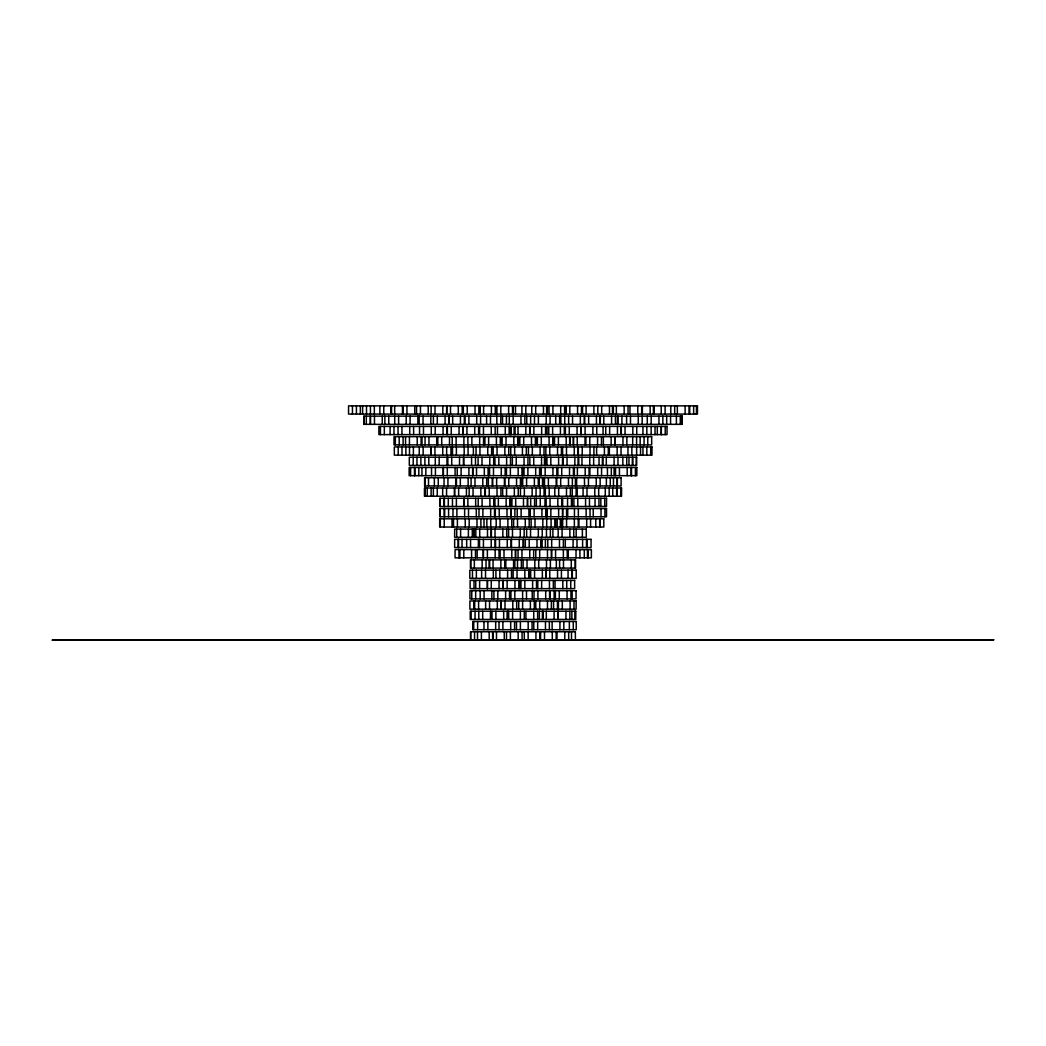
<?xml version="1.0" encoding="UTF-8"?>
<svg xmlns="http://www.w3.org/2000/svg" width="1046" height="1046" viewBox="0 0 1046 1046"><rect width="100%" height="100%" fill="white"/><g stroke="black" fill="none" stroke-linecap="round" stroke-linejoin="round"><path stroke-width="1.5" d="M575.405 631.758L470.595 631.758L470.595 639.969L575.405 639.969L575.339 631.758M696.44 405.874L696.44 414.085M693.629 405.874L693.629 414.085M689.732 405.874L689.732 414.085M689.026 405.874L689.026 414.085M685.13 405.874L685.13 414.085M681.94 416.138L681.94 424.349M680.292 416.138L680.292 424.349M677.337 405.874L677.337 414.085M676.396 416.138L676.396 424.349M674.683 405.874L674.683 414.085M670.8 405.874L670.8 414.085M670.578 416.138L670.578 424.349M666.681 416.138L666.681 424.349M665.23 426.402L665.23 434.613M665.112 405.874L665.112 414.085M662.85 416.138L662.85 424.349M661.216 405.874L661.216 414.085M658.954 416.138L658.954 424.349M657.306 426.402L657.306 434.613M655.044 426.402L655.044 434.613M654.064 405.874L654.064 414.085M653.423 405.874L653.423 414.085M651.174 416.138L651.174 424.349M651.148 426.402L651.148 434.613M650.704 446.943L650.704 455.154M650.167 405.874L650.167 414.085M647.762 436.666L647.762 444.89M647.278 416.138L647.278 424.349M646.833 426.402L646.833 434.613M646.807 446.943L646.846 455.154M644.061 436.666L644.061 444.89M642.937 426.402L642.937 434.613M642.95 446.943L642.95 455.154M642.375 405.874L642.375 414.085M642.166 416.138L642.166 424.349M641.669 405.874L641.669 414.085M640.531 446.943L640.531 455.154M640.165 436.666L640.165 444.89M638.269 416.138L638.269 424.349M637.772 405.874L637.772 414.085M636.726 426.402L636.726 434.613M636.583 436.666L636.583 444.89M636.635 446.943L636.635 455.154M636.216 457.207L636.216 465.418M635.406 467.47L635.406 475.682M632.83 426.402L632.83 434.613M632.869 457.207L632.869 465.418M632.686 436.666L632.686 444.89M632.32 457.207L632.32 465.418M631.862 446.943L631.862 455.154M631.509 467.47L631.509 475.682M631.104 467.47L631.104 475.682M630.49 416.138L630.49 424.349M629.98 405.874L629.98 414.085M628.973 457.207L628.973 465.418M628.058 405.874L628.058 414.085M627.966 446.943L627.966 455.154M627.208 467.47L627.208 475.682M626.842 436.666L626.842 444.89M626.737 457.207L626.737 465.418M626.593 416.138L626.593 424.349M625.037 426.402L625.037 434.613M624.161 405.874L624.161 414.085M622.945 436.666L622.945 444.89M622.841 457.207L622.841 465.418M621.912 416.138L621.912 424.349M621.324 426.402L621.324 434.613M621.141 426.402L621.141 434.613M621.049 446.943L621.049 455.154M620.827 488.011L620.827 496.222M619.428 467.47L619.428 475.682M618.016 416.138L618.016 424.349M617.99 457.207L617.99 465.418M617.375 416.138L617.375 424.349M617.428 426.402L617.428 434.613M617.349 477.747L617.349 485.959M617.153 446.943L617.153 455.154M617.205 477.747L617.205 485.959M616.931 488.011L616.931 496.222M616.643 488.011L616.643 496.222M616.369 405.874L616.369 414.085M615.336 416.138L615.479 424.349M615.532 467.47L615.532 475.682M615.153 436.666L615.153 444.89M615.048 436.666L615.048 444.89M614.094 457.207L614.094 465.418M614.12 467.47L614.12 475.682M613.374 405.874L613.374 414.085M613.466 477.747L613.466 485.959M612.747 488.011L612.747 496.222M612.472 405.874L612.472 414.085M611.583 416.138L611.583 424.349M611.335 467.47L611.335 475.682M611.152 436.666L611.152 444.89M610.276 477.747L610.276 485.959M609.478 405.874L609.478 414.085M609.635 426.402L609.635 434.613M609.36 446.943L609.36 455.154M609.177 488.011L609.177 496.222M608.301 446.943L608.301 455.154M607.438 467.47L607.438 475.682M606.301 457.207L606.301 465.418M606.379 477.747L606.379 485.959M605.739 426.402L605.739 434.613M605.281 488.011L605.281 496.222M604.915 508.539L604.915 516.763M604.732 498.275L604.732 506.486M604.405 446.943L604.405 455.154M603.79 416.138L603.79 424.349M603.359 436.666L603.359 444.89M603.058 426.402L603.058 434.613M602.941 457.207L602.941 465.418M602.404 457.207L602.404 465.418M601.685 405.874L601.685 414.085M601.463 436.666L601.463 444.89M601.568 467.47L601.568 475.682M601.019 508.539L601.019 516.763M600.835 498.275L600.835 506.486M600.326 416.138L600.326 424.349M600.143 477.747L600.143 485.959M599.894 416.138L599.894 424.349M599.907 518.816L599.907 527.027M599.698 518.816L599.698 527.027M599.044 457.207L599.044 465.418M598.94 498.275L598.94 506.486M598.678 488.011L598.678 496.222M597.789 405.874L597.789 414.085M597.671 467.47L597.671 475.682M597.567 436.666L597.567 444.89M596.756 426.402L596.756 434.613M596.612 446.943L596.612 455.154M596.429 416.138L596.429 424.349M596.246 477.747L596.246 485.959M595.802 518.816L595.802 527.027M595.043 498.275L595.043 506.486M594.782 488.011L594.782 496.222M593.893 405.874L593.893 414.085M593.906 446.943L593.906 455.154M593.657 457.207L593.657 465.418M593.239 508.539L593.239 516.763M592.873 426.402L592.873 434.613M590.585 518.816L590.585 527.027M590.009 446.943L590.009 455.154M589.879 467.47L589.879 475.682M590.036 508.539L590.036 516.763M589.774 436.666L589.774 444.89M589.761 457.207L589.761 465.418M589.473 498.275L589.473 506.486M589.068 467.47L589.068 475.682M588.637 416.138L588.637 424.349M588.453 477.747L588.453 485.959M588.192 549.608L588.192 557.832M587.473 549.608L587.473 557.832M586.989 488.011L586.989 496.222M587.159 539.344L587.159 547.555M586.688 518.816L586.688 527.027M586.492 539.344L586.492 547.555M586.139 508.539L586.139 516.763M586.1 405.874L586.1 414.085M585.878 436.666L585.878 444.89M585.577 498.275L585.577 506.486M585.08 426.402L585.08 434.613M585.028 436.666L585.028 444.89M585.172 467.47L585.172 475.682M584.74 416.138L584.74 424.349M584.426 477.747L584.557 485.959M584.23 416.138L584.23 424.349M584.296 549.608L584.296 557.832M583.093 488.011L583.093 496.222M582.544 405.874L582.544 414.085M582.596 539.344L582.596 547.555M582.204 405.874L582.204 414.085M582.23 446.943L582.23 455.154M582.374 529.08L582.374 537.291M581.968 457.207L581.968 465.418M581.471 405.874L581.471 414.085M581.184 426.402L581.184 434.613M580.961 426.402L580.961 434.613M580.334 416.138L580.334 424.349M579.915 549.608L579.915 557.832M578.739 457.207L578.739 465.418M578.896 518.816L578.896 527.027M578.333 446.943L578.333 455.154M578.346 508.539L578.346 516.763M578.177 446.943L578.177 455.154M578.072 457.207L578.072 465.418M578.242 518.816L578.242 527.027M577.784 498.275L577.784 506.486M577.575 405.874L577.575 414.085M577.235 436.666L577.235 444.89M577.392 467.47L577.392 475.682M577.209 488.011L577.209 496.222M577.065 426.402L577.065 434.613M576.987 539.344L576.987 547.555M576.634 477.747L576.634 485.959M576.124 488.011L576.124 496.222M576.176 529.08L576.176 537.291M576.019 549.608L576.019 557.832M575.405 477.747L575.405 485.959M575.169 559.885L575.169 568.096M574.842 457.207L574.842 465.418M574.842 611.217L574.842 619.428M574.45 508.539L574.45 516.763M574.359 518.816L574.359 527.027M574.28 446.943L574.28 455.154M574.346 467.47L574.346 475.682M574.006 600.953L574.006 609.164M573.888 498.275L573.888 506.486M573.77 529.08L573.77 537.291M573.535 436.666L573.535 444.89M573.339 436.666L573.339 444.89M573.417 467.47L573.417 475.682M573.09 539.344L573.09 547.555M573.26 621.481L573.26 629.705M572.541 416.138L572.541 424.349M572.371 477.747L572.371 485.959M572.227 488.011L572.227 496.222M572.24 498.275L572.24 506.486M572.306 570.148L572.306 578.36M572.149 590.689L572.149 598.9M571.953 570.148L571.953 578.36M571.874 611.217L571.874 619.428M571.456 498.275L571.456 506.486M571.508 631.758L571.508 639.969M571.273 559.885L571.273 568.096M570.959 590.689L570.959 598.9M570.75 580.412L570.75 588.637M570.384 488.011L570.384 496.222M570.096 436.666L570.096 444.89M570.109 600.953L570.109 609.164M569.782 405.874L569.782 414.085M569.874 529.08L569.874 537.291M569.861 611.217L569.861 619.428M569.639 436.666L569.639 444.89M569.521 467.47L569.521 475.682M569.364 621.481L569.364 629.705M569.272 426.402L569.272 434.613M568.645 416.138L568.645 424.349M568.475 477.747L568.475 485.959M568.671 631.758L568.671 639.969M568.226 549.608L568.226 557.832M568.056 570.148L568.056 578.36M567.716 508.539L567.716 516.763M567.56 498.275L567.56 506.486M567.259 549.608L567.259 557.832M567.05 457.207L567.05 465.418M567.063 590.689L567.063 598.9M566.723 580.412L566.723 588.637M566.579 508.539L566.579 516.763M566.566 518.816L566.566 527.027M566.487 446.943L566.487 455.154M566.487 488.011L566.487 496.222M566.2 436.666L566.2 444.89M565.886 405.874L565.886 414.085M565.964 611.217L565.964 619.428M565.664 405.874L565.664 414.085M565.376 426.402L565.376 434.613M565.298 539.344L565.298 547.555M564.775 631.758L564.775 639.969M564.592 405.874L564.592 414.085M564.735 416.138L564.735 424.349M564.33 426.402L564.33 434.613M563.82 621.481L563.82 629.705M563.48 559.885L563.48 568.096M563.363 539.344L563.363 547.555M563.363 549.608L563.363 557.832M563.153 457.207L563.153 465.418M562.826 580.412L562.826 588.637M562.591 446.943L562.591 455.154M562.643 498.275L562.643 506.486M562.683 508.539L562.683 516.763M562.67 518.816L562.67 527.027M562.513 457.207L562.513 465.418M562.539 508.539L562.539 516.763M562.317 600.953L562.317 609.164M562.081 529.08L562.081 537.291M561.728 467.47L561.728 475.682M561.728 498.275L561.728 506.486M561.427 446.943L561.427 455.154M561.427 570.148L561.427 578.36M561.087 518.816L561.087 527.027M560.695 405.874L560.695 414.085M560.839 416.138L560.839 424.349M560.682 477.747L560.682 485.959M560.434 426.402L560.434 434.613M560.342 518.816L560.342 527.027M559.924 621.481L559.924 629.705M559.61 416.138L559.61 424.349M559.597 559.885L559.597 568.096M559.466 539.344L559.466 547.555M559.27 590.689L559.27 598.9M558.695 488.011L558.695 496.222M558.616 457.207L558.616 465.418M558.642 508.539L558.642 516.763M558.407 436.666L558.407 444.89M558.42 600.953L558.42 609.164M558.185 529.08L558.185 537.291M558.172 611.217L558.172 619.428M557.832 467.47L557.936 475.682M557.832 498.275L557.832 506.486M558.002 611.217L558.002 619.428M557.531 446.943L557.531 455.154M557.544 570.148L557.544 578.36M557.466 600.953L557.466 609.164M557.191 518.816L557.191 527.027M556.982 631.758L556.982 639.969M556.851 467.47L556.851 475.682M556.786 477.747L556.786 485.959M556.341 559.885L556.341 568.096M556.184 477.747L556.184 485.959M556.184 631.758L556.184 639.969M555.714 416.138L555.714 424.349M555.596 518.816L555.596 527.027M555.57 549.608L555.57 557.832M555.374 590.689L555.374 598.9M554.995 518.816L554.995 527.027M555.034 580.412L555.034 588.637M554.798 488.011L554.798 496.222M554.511 436.666L554.511 444.89M554.132 590.689L554.132 598.9M554.105 611.217L554.105 619.428M553.569 600.953L553.569 609.164M553.334 580.412L553.334 588.637M553.086 436.666L553.086 444.89M552.916 405.874L552.916 414.085M552.981 436.666L552.981 444.89M552.955 467.47L552.955 475.682M552.889 529.08L552.889 537.291M552.641 426.402L552.641 434.613M552.131 621.481L552.131 629.705M552.288 631.758L552.288 639.969M551.673 539.344L551.673 547.555M551.673 549.608L551.673 557.832M551.373 549.608L551.373 557.832M551.373 600.953L551.373 609.164M551.098 518.816L551.098 527.027M550.824 457.207L550.824 465.418M550.85 508.539L550.85 516.763M550.392 559.885L550.392 568.096M550.366 529.08L550.366 537.291M550.235 590.689L550.235 598.9M550.091 416.138L550.091 424.349M550.039 498.275L550.039 506.486M549.738 446.943L549.738 455.154M549.751 570.148L549.751 578.36M549.595 590.689L549.595 598.9M549.438 580.412L549.438 588.637M549.359 621.481L549.359 629.705M549.085 436.666L549.085 444.89M549.215 488.011L549.215 496.222M549.019 405.874L549.019 414.085M548.745 426.402L548.745 434.613M548.392 477.747L548.392 485.959M547.777 539.344L547.777 547.555M547.359 405.874L547.359 414.085M547.476 549.608L547.476 557.832M547.476 600.953L547.476 609.164M547.058 426.402L547.058 434.613M546.927 457.207L546.927 465.418M546.953 508.539L546.953 516.763M546.705 518.816L546.705 527.027M546.627 405.874L546.627 414.085M546.679 508.539L546.679 516.763M546.47 529.08L546.47 537.291M546.496 559.885L546.496 568.096M546.26 570.148L546.26 578.36M546.313 611.217L546.313 619.428M546.195 416.138L546.195 424.349M546.143 498.275L546.143 506.486M545.842 446.943L545.842 455.154M545.816 508.539L545.816 516.763M545.855 570.148L545.855 578.36M545.698 590.689L545.698 598.9M545.554 426.402L545.554 434.613M545.424 457.207L545.424 465.418M545.397 539.344L545.397 547.555M545.463 621.481L545.463 629.705M545.162 467.47L545.162 475.682M545.319 488.011L545.319 496.222M545.005 498.275L545.005 506.486M544.469 457.207L544.469 465.418M544.495 477.747L544.495 485.959M544.495 631.758L544.495 639.969M544.064 488.011L544.064 496.222M544.025 446.943L544.025 455.154M543.462 405.874L543.462 414.085M543.253 611.217L543.253 619.428M543.175 477.747L543.175 485.959M542.809 518.816L542.809 527.027M542.521 477.747L542.521 485.959M542.364 570.148L542.364 578.36M542.416 611.217L542.416 619.428M542.233 529.08L542.233 537.291M541.92 508.539L541.92 516.763M541.88 539.344L541.88 547.555M541.658 426.402L541.658 434.613M541.527 457.207L541.527 465.418M541.501 539.344L541.501 547.555M541.645 580.412L541.645 588.637M541.292 436.666L541.292 444.89M541.266 467.47L541.266 475.682M540.9 539.344L540.9 547.555M540.599 631.758L540.599 639.969M540.494 467.47L540.494 475.682M540.167 488.011L540.167 496.222M540.246 498.275L540.246 506.486M540.128 446.943L540.128 455.154M539.828 631.758L539.828 639.969M539.579 467.47L539.579 475.682M539.684 549.608L539.684 557.832M539.684 600.953L539.684 609.164M539.278 477.747L539.278 485.959M539.357 611.217L539.357 619.428M538.716 559.885L538.703 568.096M538.402 416.138L538.402 424.349M538.272 477.747L538.272 485.959M538.337 529.08L538.337 537.291M537.749 580.412L537.749 588.637M537.905 590.689L537.905 598.9M537.631 611.217L537.631 619.428M537.67 621.481L537.67 629.705M537.396 436.666L537.396 444.89M537.003 539.344L537.003 547.555M536.52 580.412L536.52 588.637M536.35 498.275L536.35 506.486M536.049 488.011L536.049 496.222M535.814 436.666L535.814 444.89M535.787 549.608L535.787 557.832M535.787 600.953L535.787 609.164M535.931 631.758L535.931 639.969M535.67 405.874L535.67 414.085M535.683 467.47L535.683 475.682M535.395 436.666L535.395 444.89M535.016 518.816L535.016 527.027M534.82 559.885L534.82 568.096M534.506 416.138L534.506 424.349M534.584 498.275L534.584 506.486M534.571 570.148L534.571 578.36M534.375 477.747L534.375 485.959M534.297 600.953L534.297 609.164M534.14 508.539L534.14 516.763M533.865 426.402L533.865 434.613M534.009 590.689L534.009 598.9M533.735 457.207L533.735 465.418M533.656 549.608L533.656 557.832M533.735 611.217L533.735 619.428M533.774 621.481L533.774 629.705M532.623 580.412L532.623 588.637M532.336 446.943L532.336 455.154M532.153 488.011L532.153 496.222M532.231 590.689L532.231 598.9M532.074 621.481L532.074 629.705M531.773 405.874L531.773 414.085M531.499 436.666L531.499 444.89M531.12 518.816L531.12 527.027M530.649 416.138L530.649 424.349M530.688 498.275L530.688 506.486M530.675 570.148L530.675 578.36M530.544 529.08L530.544 537.291M530.4 600.953L530.4 609.164M530.244 508.539L530.244 516.763M529.969 426.402L529.969 434.613M529.707 426.402L529.707 434.613M529.838 457.207L529.838 465.418M529.76 549.608L529.76 557.832M529.276 570.148L529.276 578.36M529.184 518.816L529.184 527.027M529.211 539.344L529.211 547.555M528.91 508.539L528.91 516.763M528.727 570.148L528.727 578.36M528.439 446.943L528.439 455.154M528.178 621.481L528.178 629.705M527.942 457.207L527.942 465.418M528.138 631.758L528.138 639.969M527.89 467.47L527.89 475.682M527.602 498.275L527.602 506.486M527.393 498.275L527.393 506.486M527.027 559.885L527.027 568.096M526.753 416.138L526.753 424.349M526.648 529.08L526.648 537.291M526.583 477.747L526.583 485.959M526.491 590.689L526.491 598.9M526.334 446.943L526.334 455.154M525.798 405.874L525.798 414.085M525.811 426.402L525.811 434.613M525.942 611.217L525.942 619.428M525.314 539.344L525.314 547.555M525.288 518.816L525.288 527.027M524.857 416.138L524.857 424.349M524.831 570.148L524.831 578.36M524.831 580.412L524.831 588.637M524.36 488.011L524.36 496.222M524.281 611.217L524.281 619.428M524.242 631.758L524.347 639.969M524.046 457.207L524.046 465.418M524.177 529.08L524.177 537.291M523.994 467.47L523.994 475.682M523.706 436.666L523.706 444.89M523.497 498.275L523.497 506.486M523.536 539.344L523.536 547.555M523.17 539.344L523.17 547.555M523.131 559.885L523.131 568.096M522.673 467.47L522.673 475.682M522.686 477.747L522.686 485.959M522.608 590.689L522.608 598.9M522.608 600.953L522.608 609.164M522.438 446.943L522.438 455.154M522.059 467.47L522.059 475.682M522.085 631.758L522.085 639.969M521.902 405.874L521.902 414.085M521.967 549.608L521.967 557.832M521.706 477.747L521.706 485.959M521.379 559.885L521.379 568.096M520.96 416.138L520.96 424.349M521.117 508.539L521.117 516.763M520.934 580.412L520.934 588.637M520.45 477.747L520.45 485.959M520.463 488.011L520.463 496.222M520.385 611.217L520.385 619.428M520.385 621.481L520.385 629.705M520.28 529.08L520.28 537.291M520.084 580.412L519.94 588.637M519.81 436.666L519.81 444.89M519.274 539.344L519.274 547.555M518.829 580.412L518.829 588.637M518.711 600.953L518.711 609.164M518.293 436.666L518.293 444.89M518.162 467.47L518.162 475.682M518.241 488.011L518.241 496.222M518.188 631.758L518.188 639.969M518.018 426.402L518.018 434.613M518.071 549.608L518.071 557.832M517.718 436.666L517.718 444.89M517.509 518.816L517.509 527.027M517.482 559.885L517.482 568.096M517.221 508.539L517.221 516.763M517.038 570.148L517.038 578.36M516.685 600.953L516.685 609.164M516.554 477.747L516.554 485.959M516.489 621.481L516.489 629.705M516.253 457.207L516.253 465.418M515.704 498.275L515.704 506.486M515.691 549.608L515.691 557.832M515.469 405.874L515.469 414.085M515.364 549.608L515.364 557.832M515.063 426.402L515.063 434.613M514.867 508.539L514.867 516.763M514.933 580.412L514.933 588.637M514.658 446.943L514.658 455.154M514.828 559.885L514.828 568.096M514.815 590.689L514.815 598.9M514.593 621.481L514.593 629.705M514.344 488.011L514.344 496.222M514.122 426.402L514.122 434.613M513.821 436.666L513.821 444.89M513.612 518.816L513.612 527.027M513.586 559.885L513.586 568.096M513.128 405.874L513.128 414.085M513.168 416.138L513.168 424.349M513.141 570.148L513.141 578.36M512.788 600.953L512.788 609.164M512.514 405.874L512.514 414.085M512.488 529.08L512.488 537.291M512.592 611.217L512.592 619.428M512.357 457.207L512.357 465.418M512.017 498.275L511.808 506.486M511.769 518.816L511.769 527.027M511.795 549.608L511.795 557.832M511.481 539.344L511.481 547.555M511.507 570.148L511.507 578.36M511.167 426.402L511.167 434.613M511.141 539.344L511.141 547.555M510.762 446.943L510.762 455.154M510.919 590.689L510.919 598.9M510.657 426.402L510.657 434.613M510.526 457.207L510.526 465.418M510.696 621.481L510.696 629.705M510.37 467.47L510.37 475.682M510.487 498.275L510.33 506.486M510.396 631.758L510.396 639.969M510.108 590.689L510.108 598.9M509.938 426.402L509.938 434.613M510.043 498.275L510.043 506.486M509.507 590.689L509.507 598.9M509.284 416.138L509.284 424.349M509.154 426.402L509.154 434.613M508.761 477.747L508.761 485.959M508.618 405.874L508.618 414.085M508.748 446.943L508.748 455.154M508.591 529.08L508.591 537.291M508.696 611.217L508.696 619.428M507.872 518.816L507.872 527.027M507.611 570.148L507.611 578.36M507.572 611.217L507.572 619.428M507.245 539.344L507.245 547.555M507.284 611.217L507.284 619.428M507.14 580.412L507.14 588.637M507.009 508.539L507.009 516.763M506.63 457.207L506.63 465.418M506.722 529.08L506.722 537.291M506.434 416.138L506.434 424.349M506.473 467.47L506.473 475.682M506.552 488.011L506.552 496.222M506.499 631.758L506.499 639.969M506.029 436.666L506.029 444.89M506.146 498.275L506.146 506.486M505.806 559.885L505.806 568.096M505.61 590.689L505.61 598.9M505.257 426.402L505.257 434.613M505.166 467.47L505.166 475.682M504.852 446.943L504.852 455.154M504.878 477.747L504.878 485.959M504.996 600.953L504.996 609.164M504.747 559.885L504.747 568.096M504.42 477.747L504.42 485.959M504.277 631.758L504.277 639.969M504.002 549.608L504.002 557.832M503.675 611.217L503.675 619.428M503.244 580.412L503.244 588.637M502.956 580.412L502.956 588.637M502.904 621.481L502.904 629.705M502.655 488.011L502.655 496.222M502.825 529.08L502.825 537.291M502.538 416.138L502.538 424.349M502.132 436.666L502.132 444.89M501.269 467.47L501.269 475.682M501.23 600.953L501.23 609.164M501.008 436.666L501.008 444.89M500.916 488.011L500.916 496.222M501.099 600.953L501.099 609.164M500.825 405.874L500.825 414.085M500.877 416.138L500.707 424.349M500.851 559.885L500.851 568.096M500.302 436.666L500.302 444.89M500.08 518.816L500.08 527.027M500.106 549.608L500.106 557.832M499.818 570.148L499.818 578.36M499.452 539.344L499.452 547.555M499.217 508.539L499.217 516.763M499.06 549.608L499.06 557.832M499.06 580.412L499.06 588.637M499.007 621.481L499.007 629.705M498.837 457.207L498.837 465.418M498.354 498.275L498.354 506.486M497.818 590.689L497.818 598.9M497.465 426.402L497.465 434.613M497.334 600.953L497.334 609.164M497.059 446.943L497.059 455.154M497.02 488.011L497.02 496.222M496.928 405.874L496.928 414.085M496.811 416.138L496.811 424.349M496.628 477.747L496.628 485.959M496.405 436.666L496.405 444.89M496.484 631.758L496.484 639.969M496.183 518.816L496.183 527.027M495.922 570.148L495.922 578.36M495.778 405.874L495.778 414.085M495.882 611.217L495.882 619.428M495.556 539.344L495.556 547.555M495.673 621.481L495.673 629.705M495.294 405.874L495.294 414.085M495.32 508.539L495.32 516.763M495.163 426.402L495.163 434.613M495.033 529.08L495.033 537.291M495.124 539.344L495.124 547.555M495.163 549.608L495.163 557.832M494.928 457.207L494.941 465.418M494.758 498.275L494.758 506.486M494.457 498.275L494.431 506.486M494.575 508.539L494.444 516.763M493.79 498.275L493.79 506.486M493.921 590.689L493.921 598.9M493.673 457.207L493.673 465.418M493.477 467.47L493.477 475.682M493.32 570.148L493.32 578.36M493.163 446.943L493.163 455.154M493.097 631.758L493.097 639.969M493.058 559.885L493.058 568.096M492.731 477.747L492.731 485.959M492.601 631.758L492.601 639.969M492.235 477.747L492.235 485.959M491.986 611.217L491.986 619.428M491.868 590.689L491.868 598.9M491.633 446.943L491.633 455.154M491.398 405.874L491.398 414.085M491.398 529.08L491.398 537.291M491.267 426.402L491.267 434.613M491.136 529.08L491.136 537.291M491.228 539.344L491.228 547.555M491.267 580.412L491.267 588.637M490.679 508.539L490.679 516.763M490.757 518.816L490.757 527.027M490.496 416.138L490.496 424.349M490.482 611.217L490.482 619.428M489.894 498.275L489.894 506.486M489.776 457.207L489.776 465.418M489.58 467.47L489.58 475.682M489.659 559.885L489.659 568.096M489.541 600.953L489.541 609.164M489.227 488.011L489.227 496.222M489.162 559.885L489.162 568.096M489.201 631.758L489.201 639.969M488.626 436.666L488.626 444.89M488.639 467.47L488.639 475.682M488.338 477.747L488.338 485.959M488.207 467.47L488.207 475.682M487.881 621.481L487.881 629.705M487.737 446.943L487.737 455.154M487.501 529.08L487.501 537.291M487.371 549.608L487.371 557.832M486.861 518.816L486.861 527.027M486.599 416.138L486.599 424.349M486.678 477.747L486.678 485.959M486.037 559.885L486.037 568.096M485.527 570.148L485.527 578.36M485.645 600.953L485.645 609.164M485.331 488.011L485.331 496.222M484.729 436.666L484.729 444.89M484.743 488.011L484.743 496.222M484.429 436.666L484.429 444.89M484.311 467.47L484.311 475.682M484.01 518.816L484.01 527.027M484.076 590.689L484.076 598.9M483.984 621.481L483.984 629.705M483.605 405.874L483.605 414.085M483.553 436.666L483.553 444.89M483.474 426.402L483.474 434.613M483.435 539.344L483.435 547.555M483.474 549.608L483.474 557.832M483.174 549.608L483.174 557.832M482.886 508.539L482.886 516.763M482.781 477.747L482.781 485.959M482.69 611.217L482.69 619.428M481.984 457.207L481.984 465.418M482.101 498.275L482.101 506.486M482.141 559.885L482.141 568.096M481.631 570.148L481.631 578.36M481.408 631.758L481.408 639.969M480.885 518.816L480.885 527.027M480.846 488.011L480.846 496.222M480.598 416.138L480.598 424.349M480.206 405.874L480.206 414.085M480.179 590.689L480.179 598.9M479.944 446.943L479.944 455.154M479.709 405.874L479.709 414.085M479.578 426.402L479.578 434.613M479.656 436.666L479.656 444.89M479.709 529.08L479.709 537.291M479.63 580.412L479.63 588.637M479.539 539.344L479.539 547.555M478.911 405.874L478.911 414.085M478.99 508.539L478.99 516.763M478.793 611.217L478.793 619.428M478.623 426.402L478.623 434.613M478.584 600.953L478.584 609.164M478.362 539.344L478.362 547.555M478.087 457.207L478.087 465.418M478.205 498.275L478.205 506.486M477.617 621.481L477.617 629.705M477.512 631.758L477.512 639.969M477.172 549.608L477.172 557.832M476.989 518.816L476.989 527.027M476.701 416.138L476.701 424.349M476.518 467.47L476.518 475.682M476.309 508.539L476.309 516.763M476.361 570.148L476.361 578.36M476.048 446.943L476.048 455.154M475.655 498.275L475.655 506.486M475.812 529.08L475.812 537.291M475.734 580.412L475.734 588.637M475.655 590.689L475.655 598.9M475.485 457.207L475.485 465.418M475.485 549.608L475.485 557.832M475.015 405.874L475.015 414.085M474.989 477.747L474.989 485.959M475.054 611.217L475.054 619.428M474.727 426.402L474.727 434.613M474.688 600.953L474.688 609.164M474.557 631.758L474.557 639.969M474.348 559.885L474.348 568.096M474.191 529.08L474.191 537.291M474.008 580.412L474.008 588.637M473.72 529.08L473.72 537.291M473.786 600.953L473.786 609.164M473.72 621.481L473.72 629.705M473.38 446.943L473.38 455.154M473.054 488.011L473.054 496.222M472.805 467.47L472.805 475.682M472.635 467.47L472.635 475.682M472.465 570.148L472.465 578.36M472.295 529.08L472.295 537.291M471.864 436.666L471.864 444.89M471.759 590.689L471.759 598.9M471.589 457.207L471.589 465.418M471.589 549.608L471.589 557.832M471.092 477.747L471.092 485.959M471.158 611.217L471.158 619.428M470.831 559.885L470.831 568.096M470.661 631.758L470.661 639.969M470.569 539.344L470.569 547.555M469.157 488.011L469.157 496.222M469.196 518.816L469.196 527.027M468.909 416.138L468.909 424.349M468.909 467.47L468.909 475.682M468.516 508.539L468.516 516.763M468.399 529.08L468.399 537.291M468.072 446.943L468.072 455.154M468.124 477.747L468.124 485.959M467.797 436.666L467.967 444.89M467.863 498.275L467.863 506.486M467.222 405.874L467.222 414.085M466.934 426.402L466.934 434.613M466.673 539.344L466.673 547.555M466.438 488.011L466.438 496.222M465.182 518.816L465.3 527.027M465.012 416.138L465.012 424.349M464.672 508.539L464.633 516.763M464.346 416.138L464.346 424.349M464.176 446.943L464.176 455.154M464.163 498.275L464.163 506.486M463.901 436.666L463.901 444.89M463.966 498.275L463.966 506.486M463.809 457.207L463.809 465.418M463.796 549.608L463.796 557.832M463.326 405.874L463.326 414.085M463.417 457.207L463.417 465.418M462.214 405.874L462.214 414.085M462.031 539.344L462.031 547.555M461.116 467.47L461.116 475.682M460.606 529.08L460.606 537.291M460.449 416.138L460.449 424.349M460.332 477.747L460.332 485.959M459.9 549.608L459.9 557.832M459.521 457.207L459.521 465.418M459.05 426.402L459.05 434.613M458.959 549.608L458.959 557.832M458.645 488.011L458.645 496.222M458.553 539.344L458.553 547.555M458.318 405.874L458.318 414.085M458.135 539.344L458.135 547.555M457.403 518.816L457.403 527.027M457.22 467.47L457.22 475.682M456.88 508.539L456.88 516.763M456.71 529.08L456.71 537.291M456.383 446.943L456.383 455.154M456.435 477.747L456.435 485.959M456.37 498.275L456.37 506.486M456.121 436.666L456.121 444.89M455.729 477.747L455.729 485.959M455.088 467.47L455.088 475.682M454.749 488.011L454.749 496.222M454.356 488.011L454.356 496.222M453.506 518.816L453.506 527.027M452.983 508.539L452.983 516.763M452.656 416.138L452.656 424.349M452.487 446.943L452.487 455.154M452.473 498.275L452.473 506.486M452.225 436.666L452.225 444.89M452.029 518.816L452.029 527.027M451.728 457.207L451.728 465.418M451.257 426.402L451.257 434.613M450.957 446.943L450.957 455.154M450.525 405.874L450.525 414.085M449.505 436.666L449.505 444.89M448.982 416.138L448.982 424.349M448.76 416.138L448.76 424.349M448.59 508.539L448.59 516.763M448.276 498.275L448.276 506.486M447.832 457.207L447.832 465.418M447.936 477.747L447.936 485.959M447.361 426.402L447.361 434.613M447.296 467.47L447.296 475.682M447.047 426.402L446.943 434.613M446.969 457.207L446.969 465.418M446.642 446.943L446.642 455.154M446.564 488.011L446.564 496.222M445.086 416.138L445.086 424.349M444.694 508.539L444.694 516.763M444.38 498.275L444.38 506.486M444.04 477.747L444.04 485.959M444.105 508.539L444.105 516.763M444.236 518.816L444.236 527.027M443.988 498.275L443.988 506.486M443.399 467.47L443.399 475.682M443.216 467.47L443.216 475.682M443.046 426.402L443.046 434.613M442.824 405.874L442.824 414.085M442.746 446.943L442.746 455.154M442.667 488.011L442.667 496.222M441.713 436.666L441.713 444.89M440.34 518.816L440.34 527.027M440.209 508.539L440.209 516.763M440.091 498.275L440.091 506.486M439.176 457.207L439.176 465.418M438.261 477.747L438.261 485.959M437.816 436.666L437.816 444.89M437.293 416.138L437.293 424.349M437.267 488.011L437.267 496.222M436.744 436.666L436.744 444.89M435.424 467.47L435.424 475.682M435.254 426.402L435.162 434.613M435.28 457.207L435.28 465.418M435.031 405.874L435.031 414.085M434.953 446.943L434.953 455.154M434.365 477.747L434.365 485.959M433.397 416.138L433.397 424.349M433.371 488.011L433.371 496.222M431.527 467.47L431.527 475.682M431.266 426.402L431.266 434.613M431.135 405.874L431.135 414.085M431.122 488.011L431.122 496.222M430.834 416.138L430.834 424.349M428.952 436.666L428.952 444.89M428.795 457.207L428.795 465.418M428.507 477.747L428.507 485.959M428.232 405.874L428.232 414.085M427.226 488.011L427.226 496.222M425.84 467.47L425.84 475.682M425.173 488.011L425.173 496.222M425.055 436.666L425.055 444.89M424.898 457.207L424.898 465.418M424.898 477.747L424.898 485.959M423.473 426.402L423.473 434.613M423.159 446.943L423.159 455.154M423.042 416.138L423.042 424.349M422.009 436.666L422.009 444.89M421.943 467.47L421.943 475.682M421.12 436.666L421.12 444.89M420.871 457.207L420.871 465.418M420.453 405.874L420.453 414.085M419.511 426.402L419.577 434.613M419.263 446.943L419.263 455.154M419.145 416.138L419.145 424.349M418.805 467.47L418.805 475.682M417.877 416.138L417.877 424.349M417.223 436.666L417.223 444.89M416.975 457.207L416.975 465.418M416.556 405.874L416.556 414.085M414.909 467.47L414.909 475.682M414.739 405.874L414.739 414.085M414.504 467.47L414.504 475.682M413.588 426.402L413.628 434.613M413.392 446.943L413.392 455.154M413.209 457.207L413.209 465.418M410.607 467.47L410.607 475.682M410.097 416.138L410.097 424.349M409.731 426.402L409.731 434.613M409.431 436.666L409.431 444.89M409.496 446.943L409.496 455.154M406.946 405.874L406.946 414.085M406.201 416.138L406.201 424.349M405.887 446.943L405.887 455.154M405.534 436.666L405.534 444.89M403.089 436.666L403.089 444.89M403.05 405.874L403.05 414.085M402.462 405.874L402.462 414.085M401.991 446.943L401.991 455.154M401.939 426.402L401.939 434.613M399.193 436.666L399.219 444.89M398.618 416.138L398.618 424.349M398.212 446.943L398.212 455.154M398.042 426.402L398.042 434.613M395.323 436.666L395.323 444.89M394.682 405.874L394.682 414.085M394.721 416.138L394.721 424.349M393.989 426.402L393.989 434.613M391.557 405.874L391.557 414.085M390.786 405.874L390.786 414.085M390.093 426.402L390.093 434.613M388.759 416.138L388.759 424.349M384.863 416.138L384.863 424.349M384.327 426.402L384.327 434.613M383.764 405.874L383.764 414.085M382.261 416.138L382.261 424.349M380.43 426.402L380.43 434.613M379.868 405.874L379.868 414.085M374.337 405.874L374.337 414.085M374.468 416.138L374.468 424.349M370.441 405.874L370.441 414.085M370.572 416.138L370.572 424.349M370.206 416.138L370.206 424.349M366.505 405.874L366.505 414.085M366.309 416.138L366.309 424.349M364.06 416.138L364.06 424.349M362.609 405.874L362.609 414.085M360.334 405.874L360.334 414.085M356.438 405.874L356.438 414.085M352.45 405.874L352.45 414.085M697.447 405.874L348.553 405.874L348.553 414.085L697.447 414.085L697.447 405.874M682.136 416.138L363.864 416.138L363.864 424.349L682.136 424.349L682.136 416.138M667.034 426.402L378.887 426.402L378.887 434.613L667.034 434.613L667.034 426.402M651.658 436.666L394.002 436.666L394.002 444.89L651.658 444.89L651.658 436.666M651.998 446.943L394.329 446.943L394.329 455.154L651.998 455.154L651.998 446.943M636.687 457.207L409.313 457.207L409.313 465.418L636.687 465.418L636.687 457.207M636.844 467.47L409.156 467.47L409.156 475.682L636.844 475.682L636.844 467.47M621.102 477.747L424.611 477.747L424.611 485.959L621.102 485.959L621.102 477.747M621.546 488.011L424.454 488.011L424.454 496.222L621.546 496.222L621.546 488.011M606.536 498.275L439.856 498.275L439.856 506.486L606.536 506.486L606.536 498.275M606.523 508.539L439.765 508.539L439.765 516.763L606.523 516.763L606.523 508.539M603.804 518.816L439.686 518.816L439.686 527.027L603.804 527.027L603.804 518.816M586.27 529.08L454.644 529.08L454.644 537.291L586.27 537.291L586.27 529.08M591.055 539.344L454.657 539.344L454.657 547.555L591.055 547.555L591.055 539.344M591.369 549.608L455.062 549.608L455.062 557.832L591.369 557.832L591.369 549.608M575.548 559.885L470.452 559.885L470.452 568.096L575.548 568.096L575.548 559.885M576.202 570.148L469.798 570.148L469.798 578.36L576.202 578.36L576.202 570.148M574.646 580.412L470.112 580.412L470.112 588.637L574.646 588.637L574.646 580.412M576.045 590.689L469.955 590.689L469.955 598.9L576.045 598.9L576.045 590.689M576.111 600.953L469.889 600.953L469.889 609.164L576.111 609.164L576.111 600.953M575.771 611.217L470.229 611.217L470.229 619.428L575.771 619.428L575.771 611.217M576.228 621.481L472.74 621.481L472.74 629.705L576.228 629.705L576.228 621.481M993.7 639.799L52.3 640.126L993.7 639.799M661.334 434.613L661.334 426.402L661.203 434.613M510.971 516.763L510.971 508.539L510.906 516.763M487.423 588.637L487.423 580.412L487.371 588.637M463.038 434.613L463.038 426.402L462.947 434.613M446.72 414.085L446.72 405.874L446.629 414.085M431.057 455.154L431.057 446.943L430.939 455.154"/></g></svg>
